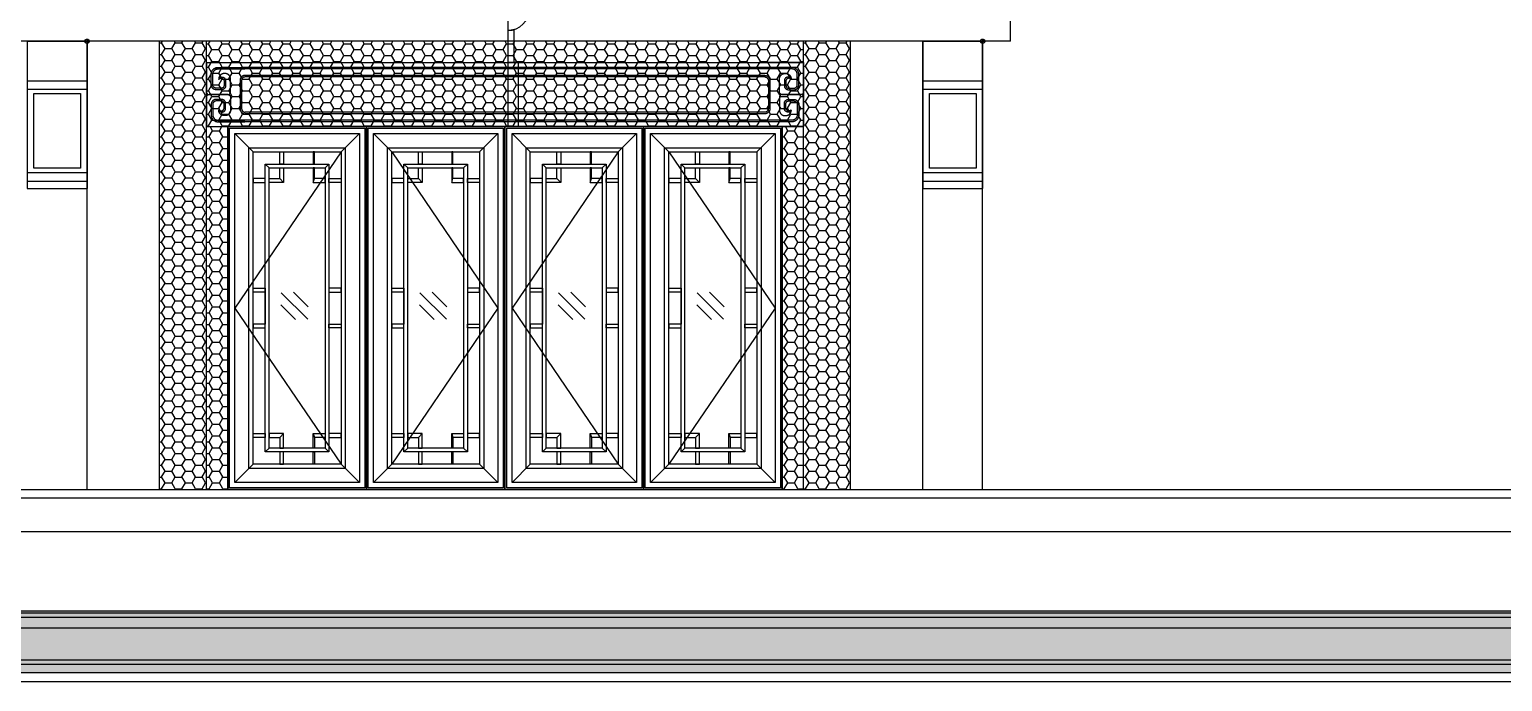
# Model space of a CAD drawing. Extents: x 296441 to 853063, y 459050 to 1117990.
# Drawn here: x 629219 to 636127, y 999063 to 1002118 of the extents above; entities that cross this region are included whole.
import ezdxf
from ezdxf.xclip import XClip

# ---------------------------------------------------------------- set-up
doc = ezdxf.new("R2010")
doc.units = 0
doc.header["$LTSCALE"] = 1000
doc.header["$XCLIPFRAME"] = 0
doc.linetypes.add('CENTER-1', pattern=[10, 6.25, -1.25, 1.25, -1.25])
doc.linetypes.add('CENTER2', pattern=[28.575, 19.05, -3.175, 3.175, -3.175])
for name, color, linetype in [('00-景观-剖', 6, 'Continuous'), ('17-ELEV$0$G-XREF', 2, 'Continuous'), ('95', 95, 'Continuous'), ('E1-ELEV-N$0$A-ELEV-HEVY', 2, 'Continuous'), ('E1-ELEV-N$0$A-ELEV-MEDM', 4, 'Continuous'), ('E1-ELEV-N$0$A-ELEV-THIN', 144, 'Continuous'), ('E1-ELEV-N$0$CT-01-E$0$A-ELEV-MEDM-HEVY', 2, 'Continuous'), ('E1-ELEV-N$0$CT-01-E$0$A-ELEV-THIN', 144, 'Continuous'), ('E1-ELEV-N$0$CT-01-E$0$G-XREF', 2, 'Continuous'), ('E1-ELEV-N$0$G-XREF', 2, 'Continuous'), ('E1-ELEV-N$0$LPM540255$0$A-ELEV-MEDM', 4, 'Continuous'), ('E1-ELEV-N$0$LPM540255$0$A-ELEV-THIN', 144, 'Continuous'), ('E1-ELEV-N$0$LPM540255$0$A-ELEV-THIN-GRAY', 252, 'Continuous'), ('E1-ELEV-N$0$LPM540255$0$A-WALL', 1, 'Continuous'), ('E2-E3-ELEV-N$0$G-XREF', 2, 'Continuous'), ('G-GRID', 8, 'CENTER2'), ('ZT1_通用--填充---PM、LM、DY、JD', 8, 'Continuous'), ('主框线', 4, 'Continuous'), ('副框内口线', 6, 'Continuous'), ('花格栅', 6, 'Continuous'), ('铝合金花格条', 5, 'Continuous')]:
    doc.layers.add(name, color=color, linetype=linetype)
doc.layers.add('E1-ELEV-N$0$CT-01-E$0$A(750)$0$A-ANNO-NPLT', color=215, linetype='Continuous', plot=False)

# ---------------------------------------------------------------- blocks, each defined once
blk = doc.blocks.new('E1-ELEV-N$0$LPM540255$0$回纹头1A-E')
at = {"layer": 'E1-ELEV-N$0$LPM540255$0$A-ELEV-MEDM'}
for p, q in [((0, 0), (120, 0)), ((0, 0), (0, -200)), ((0, -200), (120, -200))]:
    blk.add_line(p, q, dxfattribs=at)
at = {"layer": 'E1-ELEV-N$0$LPM540255$0$A-ELEV-THIN'}
for points in [[(0, -92, 0.414214), (8, -100), (67, -100), (8, -100), (67, -100, 0.414214), (75, -92), (75, -50.4, 0.414214), (59, -34.4), (55, -34.4, 0.427294), (38.5, -52.4, -0.596512), (55, -56), (55, -72, -0.414214), (47, -80), (31, -80, -0.344543), (20, -72), (20, -36, -0.414213), (36, -20), (120, -20)], [(121, -45, 0.414214), (110, -56), (110, -144, 0.414214), (121, -155, 0.414214)], [(0, -108, -0.414214), (8, -100), (67, -100), (8, -100), (67, -100, -0.414214), (75, -108), (75, -149.6, -0.414214), (59, -165.6), (55, -165.6, -0.427294), (38.5, -147.6, 0.596512), (55, -144), (55, -128, 0.414214), (47, -120), (31, -120, 0.344543), (20, -128), (20, -164, 0.414213), (36, -180), (120, -180)]]:
    blk.add_lwpolyline(points, format="xyb", dxfattribs=at)
at = {"layer": 'E1-ELEV-N$0$LPM540255$0$A-ELEV-THIN-GRAY'}
for points in [[(38.5, -51.3, -0.720193), (60, -55.4), (60, -72, -0.414214), (47, -85), (31, -85, -0.369393), (15, -72), (15, -36, -0.414213), (36, -15), (120, -15)], [(121, -40, 0.414214), (105, -56), (105, -144, 0.414214), (121, -160)], [(38.5, -148.7, 0.720193), (60, -144.6), (60, -128, 0.414214), (47, -115), (31, -115, 0.369393), (15, -128), (15, -164, 0.414213), (36, -185), (120, -185)]]:
    blk.add_lwpolyline(points, format="xyb", dxfattribs=at)
blk = doc.blocks.new('*U1387')
at = {"layer": 'E1-ELEV-N$0$A-ELEV-MEDM'}
for p, q in [((3, 300), (2800, 300)), ((3, 0), (2800, 0))]:
    blk.add_line(p, q, dxfattribs=at)
at = {"layer": 'E1-ELEV-N$0$LPM540255$0$A-ELEV-THIN'}
for p, q in [((2618.5, 270), (33.6, 270)), ((2618.5, 232.5), (181.5, 232.5)), ((2618.5, 30), (54, 30)), ((2618.5, 67.5), (181.5, 67.5))]:
    blk.add_line(p, q, dxfattribs=at)
at = {"layer": 'E1-ELEV-N$0$LPM540255$0$A-ELEV-THIN-GRAY'}
for p, q in [((2618.5, 277.5), (180, 277.5)), ((2618.5, 240), (181.5, 240)), ((2618.5, 22.5), (54, 22.5)), ((2618.5, 60), (181.5, 60))]:
    blk.add_line(p, q, dxfattribs=at)
at = {"layer": 'E1-ELEV-N$0$LPM540255$0$A-WALL', "yscale": 1.500000000000582, "zscale": 1.500000000000582}
for p, xscale in [((0, 300), 1.500000000000582), ((2800, 300), -1.500000000000582)]:
    blk.add_blockref('E1-ELEV-N$0$LPM540255$0$回纹头1A-E', p, dxfattribs=dict(at, xscale=xscale))
blk = doc.blocks.new('E1-ELEV-N$0$CT-01-E$0$DWD')
at = {"layer": 'E1-ELEV-N$0$CT-01-E$0$A(750)$0$A-ANNO-NPLT'}
for p, q in [((-10, 0), (10, 0)), ((0, 10), (0, -10))]:
    blk.add_line(p, q, dxfattribs=at)
blk.add_circle((0, 0), 10, dxfattribs=at)
blk = doc.blocks.new('E1-ELEV-N$0$CT-01-E')
at = {"layer": 'E1-ELEV-N$0$CT-01-E$0$A-ELEV-MEDM-HEVY'}
for p, q in [((-280, 0), (0, 0)), ((-280, 0), (-280, -690)), ((0, 0), (0, -690)), ((-280, -225), (0, -225)), ((-280, -615), (0, -615)), ((-280, -690), (0, -690))]:
    blk.add_line(p, q, dxfattribs=at)
at = {"layer": 'E1-ELEV-N$0$CT-01-E$0$A-ELEV-THIN', "ltscale": 0.1}
for p, q in [((-280, -185), (0, -185)), ((-280, -655), (0, -655))]:
    blk.add_line(p, q, dxfattribs=at)
blk.add_lwpolyline([(-250, -245), (-30, -245), (-30, -595), (-250, -595)], close=True, dxfattribs=at)
at = {"layer": 'E1-ELEV-N$0$CT-01-E$0$G-XREF'}
blk.add_blockref('E1-ELEV-N$0$CT-01-E$0$DWD', (0, 0), dxfattribs=at)
blk = doc.blocks.new('单层玻璃')
at = {"layer": '95'}
for p, q in [((-1.22, -0.09), (0.09, 1.22)), ((-1.18, -1.18), (1.18, 1.18)), ((-0.09, -1.22), (1.22, 0.09))]:
    blk.add_line(p, q, dxfattribs=at)
blk = doc.blocks.new('*U2049')
at = {"color": 8}
for p, q in [((118.8, -18.8), (33, 67)), ((531.2, -18.8), (617, 67)), ((118.8, -1481.2), (33, -1567)), ((531.2, -1481.2), (617, -1567))]:
    blk.add_line(p, q, dxfattribs=at)
blk.add_lwpolyline([(617, -1567), (33, -1567), (33, 67), (617, 67)], close=True)
at = {"color": 2, "ltscale": 250}
blk.add_lwpolyline([(531.2, -1481.2), (118.8, -1481.2), (118.8, -18.8), (531.2, -18.8)], close=True, dxfattribs=at)
at = {"layer": '主框线'}
blk.add_lwpolyline([(642, -1592), (8, -1592), (8, 92), (642, 92)], close=True, dxfattribs=at)
at = {"layer": '副框内口线', "linetype": 'CENTER-1', "ltscale": 40}
blk.add_lwpolyline([(650, -1600), (0, -1600), (0, 100), (650, 100)], close=True, dxfattribs=at)
at = {"layer": '花格栅', "color": 6, "ltscale": 250}
blk.add_lwpolyline([(551.2, -1501.2), (98.8, -1501.2), (98.8, 1.2), (551.2, 1.2)], close=True, dxfattribs=at)
at = {"layer": '铝合金花格条'}
for p, q in [((175.8, -675), (175.8, -825)), ((474.2, -675), (474.2, -825))]:
    blk.add_line(p, q, dxfattribs=at)
for points in [[(243.8, -18.8), (261.8, -18.8), (261.8, -75.8), (243.8, -75.8)], [(406.2, -18.8), (400.2, -18.8), (400.2, -75.8), (406.2, -75.8)], [(474.2, -1424.2), (175.8, -1424.2), (175.8, -75.8), (474.2, -75.8)], [(456.2, -1406.2), (193.8, -1406.2), (193.8, -93.8), (456.2, -93.8)], [(118.8, -143.8), (118.8, -161.8), (175.8, -161.8), (175.8, -143.8)], [(531.2, -143.8), (531.2, -161.8), (474.2, -161.8), (474.2, -143.8)], [(175.8, -675), (118.8, -675), (118.8, -657), (175.8, -657)], [(474.2, -675), (531.2, -675), (531.2, -657), (474.2, -657)], [(175.8, -825), (118.8, -825), (118.8, -843), (175.8, -843)], [(474.2, -825), (531.2, -825), (531.2, -843), (474.2, -843)], [(118.8, -1356.2), (118.8, -1338.2), (175.8, -1338.2), (175.8, -1356.2)], [(531.2, -1356.2), (531.2, -1338.2), (474.2, -1338.2), (474.2, -1356.2)], [(243.8, -1481.2), (261.8, -1481.2), (261.8, -1424.2), (243.8, -1424.2)], [(406.2, -1481.2), (400.2, -1481.2), (400.2, -1424.2), (406.2, -1424.2)]]:
    blk.add_lwpolyline(points, close=True, dxfattribs=at)
for points in [[(193.8, -93.8), (175.8, -75.8)], [(261.8, -161.8), (243.8, -143.8), (243.8, -93.8), (261.8, -93.8), (261.8, -161.8), (193.8, -161.8), (193.8, -143.8), (243.8, -143.8)], [(400.2, -161.8), (406.2, -143.8), (406.2, -93.8), (400.2, -93.8), (400.2, -161.8), (456.2, -161.8), (456.2, -143.8), (406.2, -143.8)], [(456.2, -93.8), (474.2, -75.8)], [(261.8, -1338.2), (243.8, -1356.2), (243.8, -1406.2), (261.8, -1406.2), (261.8, -1338.2), (193.8, -1338.2), (193.8, -1356.2), (243.8, -1356.2)], [(400.2, -1338.2), (406.2, -1356.2), (406.2, -1406.2), (400.2, -1406.2), (400.2, -1338.2), (456.2, -1338.2), (456.2, -1356.2), (406.2, -1356.2)]]:
    blk.add_lwpolyline(points, dxfattribs=at)
at = {"layer": '铝合金花格条', "elevation": -0.1}
for points in [[(193.8, -1406.2), (175.8, -1424.2)], [(456.2, -1406.2), (474.2, -1424.2)]]:
    blk.add_lwpolyline(points, dxfattribs=at)
at = {"extrusion": (0, 0, -1), "xscale": 52.5, "yscale": 52.5, "zscale": -52.5}
blk.add_blockref('单层玻璃', (-313.1, -740.5), dxfattribs=at)
blk = doc.blocks.new('20200401140358')
at = {"ltscale": 1000}
blk.add_lwpolyline([(0, -1700), (2600, -1700), (2600, 0), (0, 0)], close=True, dxfattribs=at)
for points in [[(531.2, -118.8), (33, -850), (531.2, -1581.2)], [(768.8, -118.8), (1267, -850), (768.8, -1581.2)], [(1831.2, -118.8), (1333, -850), (1831.2, -1581.2)], [(2068.8, -118.8), (2567, -850), (2068.8, -1581.2)]]:
    blk.add_lwpolyline(points, dxfattribs=at)
for p in [(0, -100), (650, -100), (1300, -100), (1950, -100)]:
    blk.add_blockref('*U2049', p, dxfattribs=at)
blk = doc.blocks.new('E1-ELEV-N')
at = {"layer": 'ZT1_通用--填充---PM、LM、DY、JD', "ltscale": 1000}
h = blk.add_hatch(dxfattribs=at)
h.set_pattern_fill('HONEY', color=256, scale=20)
h.set_pattern_definition([(0, (-7320, 4600), (47.625, 27.4963), [31.75, -63.5]), (120, (-7320, 4600), (-47.625, 27.4963), [31.75, -63.5]), (60, (-7320, 4600), (6e-06, 54.9926), [-63.5, 31.75])])
h.paths.add_polyline_path([(-7320, 4600), (-7100, 4600), (-7100, 6700), (-7320, 6700)])
h = blk.add_hatch(dxfattribs=at)
h.set_pattern_fill('HONEY', color=256, scale=20)
h.set_pattern_definition([(0, (-7100, 6300), (47.625, 27.4963), [31.75, -63.5]), (120, (-7100, 6300), (-47.625, 27.4963), [31.75, -63.5]), (60, (-7100, 6300), (6e-06, 54.9926), [-63.5, 31.75])])
h.paths.add_polyline_path([(-4300, 6300), (-7100, 6300), (-7100, 6700), (-4300, 6700)])
h = blk.add_hatch(dxfattribs=at)
h.set_pattern_fill('HONEY', color=256, scale=20)
h.set_pattern_definition([(0, (-4300, 4600), (47.625, 27.4963), [31.75, -63.5]), (120, (-4300, 4600), (-47.625, 27.4963), [31.75, -63.5]), (60, (-4300, 4600), (6e-06, 54.9926), [-63.5, 31.75])])
h.paths.add_polyline_path([(-4300, 6700), (-4080, 6700), (-4080, 4600), (-4300, 4600)])
h = blk.add_hatch(dxfattribs=at)
h.set_pattern_fill('HONEY', color=256, scale=20)
h.set_pattern_definition([(0, (-7097, 4600), (47.625, 27.4963), [31.75, -63.5]), (120, (-7097, 4600), (-47.625, 27.4963), [31.75, -63.5]), (60, (-7097, 4600), (6e-06, 54.9926), [-63.5, 31.75])])
h.paths.add_polyline_path([(-7097, 6300), (-7000, 6300), (-7000, 4600), (-7097, 4600)])
h = blk.add_hatch(dxfattribs=at)
h.set_pattern_fill('HONEY', color=256, scale=20)
h.set_pattern_definition([(0, (-4400, 4600), (47.625, 27.4963), [31.75, -63.5]), (120, (-4400, 4600), (-47.625, 27.4963), [31.75, -63.5]), (60, (-4400, 4600), (6e-06, 54.9926), [-63.5, 31.75])])
h.paths.add_polyline_path([(-4400, 4600), (-4300, 4600), (-4300, 6300), (-4400, 6300)])
at = {"layer": 'E1-ELEV-N$0$A-ELEV-HEVY'}
for p, q in [((-3330, 6700), (-3330, 7610)), ((-3330, 6700), (-8070, 6700)), ((-7660, 4600), (-7660, 6700)), ((-3740, 4600), (-3740, 6700)), ((-3460, 4600), (-3460, 6700)), ((-9600, 4600), (140, 4600)), ((-9600, 4560), (140, 4560)), ((-9600, 4402.8), (140, 4402.8)), ((140, 4030), (-9600, 4030)), ((140, 3740), (-9600, 3740))]:
    blk.add_line(p, q, dxfattribs=at)
at = {"layer": 'E1-ELEV-N$0$A-ELEV-MEDM'}
for p, q in [((-7320, 4600), (-7320, 6700)), ((-7100, 4600), (-7100, 6700)), ((-4300, 4600), (-4300, 6700)), ((-4080, 4600), (-4080, 6700)), ((-7000, 4600), (-7000, 6300)), ((-4400, 6300), (-4400, 4600)), ((140, 3800), (-9600, 3800))]:
    blk.add_line(p, q, dxfattribs=at)
at = {"layer": 'E1-ELEV-N$0$A-ELEV-THIN'}
for p, q in [((140, 4020), (-9600, 4020)), ((140, 4000), (-9600, 4000)), ((140, 3950), (-9600, 3950)), ((140, 3780), (-9600, 3780))]:
    blk.add_line(p, q, dxfattribs=at)
at = {"ltscale": 1000}
blk.add_blockref('20200401140358', (-7000, 6300), dxfattribs=at)
at = {"layer": 'E1-ELEV-N$0$A-ELEV-HEVY'}
blk.add_blockref('*U1387', (-7100, 6300), dxfattribs=at)
at = {"layer": 'E1-ELEV-N$0$G-XREF'}
for p in [(-7660, 6700), (-3460, 6700)]:
    blk.add_blockref('E1-ELEV-N$0$CT-01-E', p, dxfattribs=at)
blk = doc.blocks.new('20191016165059')
at = {"layer": '00-景观-剖', "ltscale": 0.04}
blk.add_lwpolyline([(-25, 435, -1), (-25, 635), (-25, 435)], format="xyb", dxfattribs=at)
at = {"layer": '00-景观-剖'}
blk.add_lwpolyline([(-25, 435), (-25, 285), (-55, 285), (-55, 439.6)], dxfattribs=at)
blk.add_lwpolyline([(-55, 439.6, 0.076321), (-25, 435)], format="xyb", dxfattribs=at)
blk.add_lwpolyline([(-75, -10), (-75, 280, -0.414214), (-70, 285), (-25, 285), (-25, -15), (-70, -15, -0.414214)], format="xyb", close=True, dxfattribs=at)
blk = doc.blocks.new('E2-E3-ELEV-N')
at = {"ltscale": 50, "xscale": -1}
blk.add_blockref('20191016165059', (-5711.5, 6315), dxfattribs=at)
at = {"layer": 'E2-E3-ELEV-N$0$G-XREF'}
ref = blk.add_blockref('E1-ELEV-N', (0, 0), dxfattribs=at)
XClip(ref).set_block_clipping_path([(0, 4600.0000000032), (-0.0000000056, -2500.0000000065), (-10599.9999999962, -2500.0000000065), (-10599.9999999962, 8000.0000188693), (-299.9999999962, 8000.0000188693), (-299.9999999962, 4600.0000000032)])

msp = doc.modelspace()

# ---------------------------------------------------------------- hatches: boundary and pattern name
at = {"layer": 'ZT1_通用--填充---PM、LM、DY、JD', "ltscale": 1000}
h = msp.add_hatch(dxfattribs=at)
h.set_pattern_fill('混凝土', color=256, scale=20)
h.set_pattern_definition([(50, (608199.12, 999103.1), (143.45204, -12.55043), [15, -165]), (355, (608199.12, 999103.1), (-27.75027, 150.4384), [12, -132]), (100.4514, (608211.08, 999102.05), (115.7019, 137.8879), [12.74804, -140.2284]), (46.1842, (608199.12, 999143.1), (213.4482, -33.1038), [22.5, -247.5]), (96.6356, (608216.91, 999140.34), (186.9325, 194.8236), [19.122, -210.3426]), (351.1842, (608199.12, 999143.1), (186.9324, 194.8237), [18, -198]), (21, (608219.12, 999133.1), (119.3814, -80.52378), [15, -165]), (326, (608219.12, 999133.1), (48.66307, 145.03), [12, -132]), (71.4514, (608229.07, 999126.38), (168.04453, 64.5061), [12.74804, -140.2284]), (37.5, (608199.124, 999103.094), (2.43197, 66.57877), [0, -130.4, 0, -134, 0, -132.5]), (7.5, (608199.124, 999103.094), (52.61391, 78.88234), [0, -76.4, 0, -127.4, 0, -50.5]), (327.5, (608154.524, 999103.094), (106.76449, -4.510974), [0, -50, 0, -156, 0, -207]), (317.5, (608134.52, 999103.09), (116.63723, 20.021), [0, -65, 0, -103.6, 0, -147])])
h.paths.add_polyline_path([(608199.1, 999103.1), (646889.1, 999103.1), (646889.1, 999393.1), (608199.1, 999393.1)])

# ---------------------------------------------------------------- linework, layer by layer
at = {"layer": 'G-GRID'}
msp.add_line((591369.1, 999063.1), (665188.8, 999063.1), dxfattribs=at)

# ---------------------------------------------------------------- block references
at = {"layer": '17-ELEV$0$G-XREF', "color": 1}
msp.add_blockref('E2-E3-ELEV-N', (637149.1, 995363.1), dxfattribs=at)

doc.saveas('drawing.dxf')
